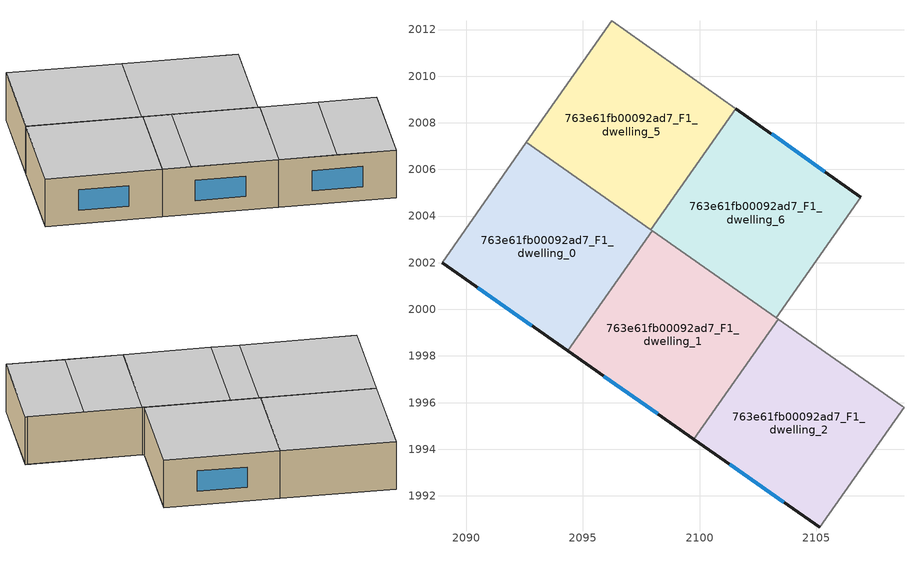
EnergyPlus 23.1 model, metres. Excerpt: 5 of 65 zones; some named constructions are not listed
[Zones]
763e61fb00092ad7_F1_dwelling_0
 floor to 763e61fb00092ad7_F0_dwelling_0 (EU_floor_Construction): 2097.97,2003.37 2094.35,1998.22 2088.96,2002 2092.58,2007.16 z3
 wall outside (EU_wall_Construction): 2088.96,2002 2094.35,1998.22 z3:6
 wall to 763e61fb00092ad7_F1_dwelling_1 (EU_wall_Construction): 2094.35,1998.22 2097.97,2003.37 z3:6
 wall adiabatic (EU_wall_Construction): 2092.58,2007.16 2088.96,2002 z3:6
 wall to 763e61fb00092ad7_F1_dwelling_5 (EU_wall_Construction): 2097.91,2003.41 2092.58,2007.16 z3:6
 wall to 763e61fb00092ad7_F1_dwelling_6 (EU_wall_Construction): 2097.97,2003.37 2097.91,2003.41 z3:6
 window (EU_Window_Construction): 2090.5,2000.92 2092.81,1999.3 z3.86:5.14
 ceiling to 763e61fb00092ad7_F2_dwelling_0 (EU_floor_Construction): 2094.35,1998.22 2097.97,2003.37 2092.58,2007.16 2088.96,2002 z6
763e61fb00092ad7_F1_dwelling_1
 floor to 763e61fb00092ad7_F0_dwelling_1 (EU_floor_Construction): 2103.36,1999.58 2099.75,1994.43 2094.35,1998.22 2097.97,2003.37 z3
 wall outside (EU_wall_Construction): 2094.35,1998.22 2099.75,1994.43 z3:6
 wall to 763e61fb00092ad7_F1_dwelling_2 (EU_wall_Construction): 2099.75,1994.43 2103.36,1999.58 z3:6
 wall to 763e61fb00092ad7_F1_dwelling_6 (EU_wall_Construction): 2103.28,1999.64 2097.97,2003.37 z3:6
 wall to 763e61fb00092ad7_F1_dwelling_7 (EU_wall_Construction): 2103.36,1999.59 2103.28,1999.64 z3:6
 window (EU_Window_Construction): 2095.89,1997.14 2098.21,1995.51 z3.86:5.14
 ceiling adiabatic (EU_roof_Construction): 2099.75,1994.43 2103.36,1999.58 2099.32,2002.42 2095.7,1997.27 z6
 ceiling to 763e61fb00092ad7_F2_dwelling_0 (EU_floor_Construction): 2095.7,1997.27 2099.32,2002.42 2097.97,2003.37 2094.35,1998.22 z6
763e61fb00092ad7_F1_dwelling_2
 floor to 763e61fb00092ad7_F0_dwelling_2 (EU_floor_Construction): 2108.77,1995.79 2105.16,1990.65 2099.75,1994.43 2103.36,1999.58 z3
 wall outside (EU_wall_Construction): 2099.75,1994.43 2105.16,1990.65 z3:6
 wall to 763e61fb00092ad7_F1_dwelling_3 (EU_wall_Construction): 2105.16,1990.65 2108.77,1995.79 z3:6
 wall to 763e61fb00092ad7_F1_dwelling_7 (EU_wall_Construction): 2108.68,1995.85 2103.36,1999.58 z3:6
 wall to 763e61fb00092ad7_F1_dwelling_8 (EU_wall_Construction): 2108.77,1995.79 2108.68,1995.85 z3:6
 window (EU_Window_Construction): 2101.3,1993.35 2103.61,1991.73 z3.86:5.14
 ceiling to 763e61fb00092ad7_F2_dwelling_2 (EU_floor_Construction): 2105.16,1990.65 2108.77,1995.79 2106.07,1997.69 2102.45,1992.54 z6
 ceiling adiabatic (EU_roof_Construction): 2102.45,1992.54 2106.07,1997.69 2103.36,1999.58 2099.75,1994.43 z6
763e61fb00092ad7_F1_dwelling_5
 floor to 763e61fb00092ad7_F0_dwelling_5 (EU_floor_Construction): 2101.56,2008.61 2097.91,2003.41 2092.58,2007.16 2096.24,2012.38 z3
 wall to 763e61fb00092ad7_F1_dwelling_6 (EU_wall_Construction): 2097.91,2003.41 2101.56,2008.61 z3:6
 wall adiabatic (EU_wall_Construction): 2101.56,2008.61 2096.24,2012.38 2092.58,2007.16 z3:6
 ceiling to 763e61fb00092ad7_F2_dwelling_4 (EU_floor_Construction): 2097.91,2003.41 2101.56,2008.61 2096.24,2012.38 2092.58,2007.16 z6
763e61fb00092ad7_F1_dwelling_6
 floor to 763e61fb00092ad7_F0_dwelling_6 (EU_floor_Construction): 2106.91,2004.81 2103.28,1999.64 2097.91,2003.41 2101.56,2008.61 z3
 wall outside (EU_wall_Construction): 2106.91,2004.81 2101.56,2008.61 z3:6
 wall to 763e61fb00092ad7_F1_dwelling_7 (EU_wall_Construction): 2103.28,1999.64 2106.91,2004.81 z3:6
 window (EU_Window_Construction): 2105.38,2005.9 2103.09,2007.52 z3.86:5.14
 ceiling to 763e61fb00092ad7_F2_dwelling_5 (EU_floor_Construction): 2103.28,1999.64 2106.91,2004.81 2101.56,2008.61 2097.91,2003.41 z6
[SCHEDULE:FILE] Column Number=1; Rows to Skip at Top=0; Number of Hours of Data=8760; Column Separator=Comma; Interpolate to Timestep=No; Minutes per Item=60; Adjust Schedule for Daylight Savings=Yes
Name | File
EU_Step8_GainSchedule_763e61fb00092ad7_F3_dwelling_8_f000 | ../../schedules/763e61fb00092ad7/763e61fb00092ad7_F3_dwelling_8_f000_gain.csv
EU_Step8_GainSchedule_763e61fb00092ad7_F4_dwelling_0_f000 | ../../schedules/763e61fb00092ad7/763e61fb00092ad7_F4_dwelling_0_f000_gain.csv
EU_Step8_GainSchedule_763e61fb00092ad7_F4_dwelling_1_f000 | ../../schedules/763e61fb00092ad7/763e61fb00092ad7_F4_dwelling_1_f000_gain.csv
EU_Step8_GainSchedule_763e61fb00092ad7_F4_dwelling_2_f000 | ../../schedules/763e61fb00092ad7/763e61fb00092ad7_F4_dwelling_2_f000_gain.csv
EU_Step8_GainSchedule_763e61fb00092ad7_F4_dwelling_3_f000 | ../../schedules/763e61fb00092ad7/763e61fb00092ad7_F4_dwelling_3_f000_gain.csv
EU_Step8_GainSchedule_763e61fb00092ad7_F4_dwelling_4_f000 | ../../schedules/763e61fb00092ad7/763e61fb00092ad7_F4_dwelling_4_f000_gain.csv
EU_Step8_GainSchedule_763e61fb00092ad7_F4_dwelling_5_f000 | ../../schedules/763e61fb00092ad7/763e61fb00092ad7_F4_dwelling_5_f000_gain.csv
EU_Step8_GainSchedule_763e61fb00092ad7_F4_dwelling_6_f000 | ../../schedules/763e61fb00092ad7/763e61fb00092ad7_F4_dwelling_6_f000_gain.csv
EU_Step8_GainSchedule_763e61fb00092ad7_F4_dwelling_7_f000 | ../../schedules/763e61fb00092ad7/763e61fb00092ad7_F4_dwelling_7_f000_gain.csv
EU_Step8_GainSchedule_763e61fb00092ad7_F4_dwelling_8_f000 | ../../schedules/763e61fb00092ad7/763e61fb00092ad7_F4_dwelling_8_f000_gain.csv
EU_Step8_GainSchedule_763e61fb00092ad7_F5_dwelling_0_f000 | ../../schedules/763e61fb00092ad7/763e61fb00092ad7_F5_dwelling_0_f000_gain.csv
EU_Step8_GainSchedule_763e61fb00092ad7_F5_dwelling_1_f000 | ../../schedules/763e61fb00092ad7/763e61fb00092ad7_F5_dwelling_1_f000_gain.csv
EU_Step8_GainSchedule_763e61fb00092ad7_F5_dwelling_2_f000 | ../../schedules/763e61fb00092ad7/763e61fb00092ad7_F5_dwelling_2_f000_gain.csv
EU_Step8_GainSchedule_763e61fb00092ad7_F5_dwelling_3_f000 | ../../schedules/763e61fb00092ad7/763e61fb00092ad7_F5_dwelling_3_f000_gain.csv
EU_Step8_GainSchedule_763e61fb00092ad7_F5_dwelling_4_f000 | ../../schedules/763e61fb00092ad7/763e61fb00092ad7_F5_dwelling_4_f000_gain.csv
EU_Step8_GainSchedule_763e61fb00092ad7_F5_dwelling_5_f000 | ../../schedules/763e61fb00092ad7/763e61fb00092ad7_F5_dwelling_5_f000_gain.csv
EU_Step8_GainSchedule_763e61fb00092ad7_F5_dwelling_6_f000 | ../../schedules/763e61fb00092ad7/763e61fb00092ad7_F5_dwelling_6_f000_gain.csv
EU_Step8_GainSchedule_763e61fb00092ad7_F5_dwelling_7_f000 | ../../schedules/763e61fb00092ad7/763e61fb00092ad7_F5_dwelling_7_f000_gain.csv
EU_Step8_GainSchedule_763e61fb00092ad7_F5_dwelling_8_f000 | ../../schedules/763e61fb00092ad7/763e61fb00092ad7_F5_dwelling_8_f000_gain.csv
EU_Step8_GainSchedule_763e61fb00092ad7_F6_dwelling_0_f000 | ../../schedules/763e61fb00092ad7/763e61fb00092ad7_F6_dwelling_0_f000_gain.csv
EU_Step8_GainSchedule_763e61fb00092ad7_F6_dwelling_1_f000 | ../../schedules/763e61fb00092ad7/763e61fb00092ad7_F6_dwelling_1_f000_gain.csv
EU_Step8_GainSchedule_763e61fb00092ad7_F6_dwelling_2_f000 | ../../schedules/763e61fb00092ad7/763e61fb00092ad7_F6_dwelling_2_f000_gain.csv
EU_Step8_GainSchedule_763e61fb00092ad7_F6_dwelling_3_f000 | ../../schedules/763e61fb00092ad7/763e61fb00092ad7_F6_dwelling_3_f000_gain.csv
EU_Step8_GainSchedule_763e61fb00092ad7_F6_dwelling_4_f000 | ../../schedules/763e61fb00092ad7/763e61fb00092ad7_F6_dwelling_4_f000_gain.csv
EU_Step8_GainSchedule_763e61fb00092ad7_F6_dwelling_5_f000 | ../../schedules/763e61fb00092ad7/763e61fb00092ad7_F6_dwelling_5_f000_gain.csv
EU_Step8_GainSchedule_763e61fb00092ad7_F6_dwelling_6_f000 | ../../schedules/763e61fb00092ad7/763e61fb00092ad7_F6_dwelling_6_f000_gain.csv
EU_Step8_GainSchedule_763e61fb00092ad7_F6_dwelling_7_f000 | ../../schedules/763e61fb00092ad7/763e61fb00092ad7_F6_dwelling_7_f000_gain.csv
EU_Step8_GainSchedule_763e61fb00092ad7_F6_dwelling_8_f000 | ../../schedules/763e61fb00092ad7/763e61fb00092ad7_F6_dwelling_8_f000_gain.csv
